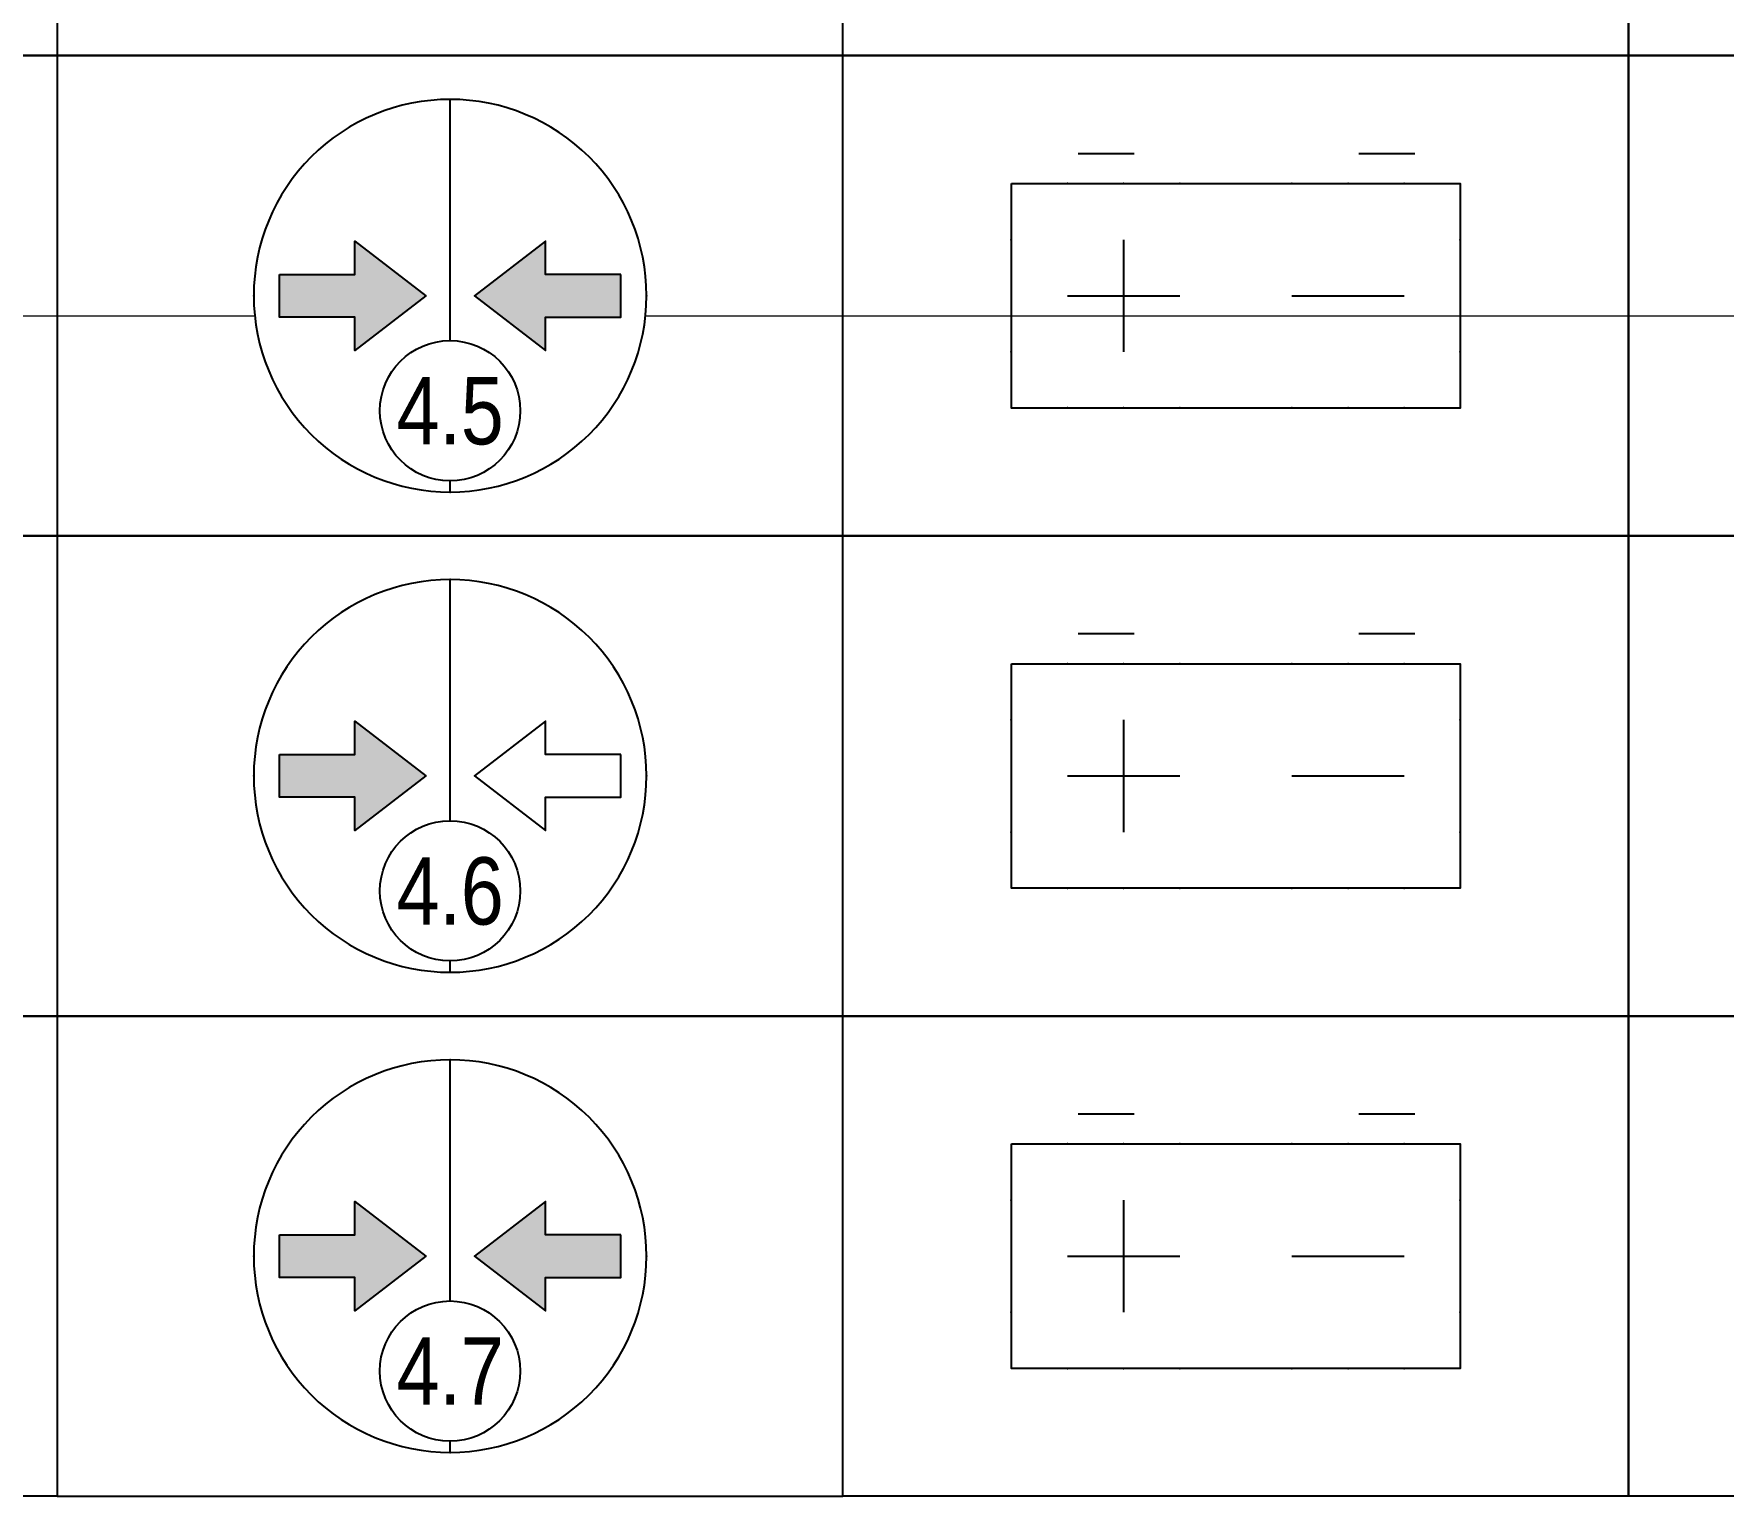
# Model space of a CAD drawing. Header units: millimetres. Extents: x -21000 to 351902, y -261781 to 19312.
# Drawn here: x 47958 to 50969, y -31304 to -28697 of the extents above; entities that cross this region are included whole.
import ezdxf
from ezdxf.enums import TextEntityAlignment as Align

# ---------------------------------------------------------------- set-up
doc = ezdxf.new("R2010")
doc.units = ezdxf.units.MM
doc.header["$MEASUREMENT"] = 0
doc.set_wipeout_variables(frame=1)
for name, color, linetype in [('_АТ-Имя', 7, 'Continuous'), ('_АТ-Спецификация', 7, 'Continuous'), ('_БЛ-Маска', 250, 'Continuous'), ('_БЛ-Рамки', 7, 'Continuous'), ('_КД', 84, 'Continuous'), ('_ЭП-Устройства', 14, 'Continuous')]:
    doc.layers.add(name, color=color, linetype=linetype)
for name, color, linetype, plot in [('_АТ-КД-Тип ТД', 250, 'Continuous', False), ('_АТ-Примечания', 250, 'Continuous', False), ('NOPRINT', 50, 'Continuous', False)]:
    doc.layers.add(name, color=color, linetype=linetype, plot=plot)
doc.styles.add('Arial_Narrow_shtamp', font='ARIALN.TTF')
doc.styles.add('AT-Шрифт', font='ARIALN.TTF', dxfattribs={"height": 250})

# ---------------------------------------------------------------- blocks, each defined once
blk = doc.blocks.new('РИП')
for p, q in [((1.191, 4.537), (2.191, 4.537)), ((6.191, 4.537), (7.191, 4.537))]:
    blk.add_line(p, q)
at = {"layer": '_АТ-Имя', "ltscale": 100, "style": 'AT-Шрифт'}
blk.add_attdef('NUMBER', text='', height=2, dxfattribs=at).set_placement((0, 4.537), align=Align.BOTTOM_LEFT)
at = {"layer": '_АТ-Примечания', "ltscale": 100, "style": 'AT-Шрифт', "flags": 1}
for tag, p in [('COMMENT2', (0, -0.422)), ('COMMENT3', (0, -0.883))]:
    blk.add_attdef(tag, p, '', height=0.25, dxfattribs=at)
blk.add_wipeout([(0, 3.999), (8, 3.999), (7.999, -0.002), (0, 0)]).dxf.layer = '_БЛ-Маска'
at = {"color": 0, "linetype": 'ByBlock', "lineweight": -2}
for p, q in [((2.001, 2.999), (2.001, 0.999)), ((1.001, 1.999), (3.001, 1.999)), ((5.001, 1.999), (7.001, 1.999))]:
    blk.add_line(p, q, dxfattribs=at)
blk.add_lwpolyline([(0.001, 3.999), (8, 3.999), (8, -0.002), (0.001, -0.002)], close=True)
at = {"color": 0, "linetype": 'ByBlock', "lineweight": -2, "ltscale": 100}
for p in [(1, 3.999), (2, 3.999), (3, 3.999), (5, 3.999), (6, 3.999), (7, 3.999), (0, 2.999), (8, 2.999), (0, 0.999), (8, 0.999), (1, -0.001), (2, -0.001), (3, -0.001), (5, -0.001), (6, -0.001), (7, -0.001)]:
    blk.add_point(p, dxfattribs=at)
at = {"layer": '_АТ-Примечания', "ltscale": 100, "style": 'AT-Шрифт', "flags": 1}
for tag, p in [('ABBREVIATION', (0, 0.499)), ('COMMENT1', (0, 0.038))]:
    blk.add_attdef(tag, p, '', height=0.25, dxfattribs=at)
at = {"layer": '_АТ-Спецификация', "ltscale": 100, "style": 'AT-Шрифт', "flags": 1}
for tag, p in [('NUM', (0, 3.999)), ('DESCRIPTION', (0, 3.499)), ('NAME', (0, 2.999)), ('CODE', (0, 2.499)), ('MADEBY', (0, 1.999)), ('POSITION', (0, 1.499)), ('POSITION2', (0, 0.999))]:
    blk.add_attdef(tag, p, '', height=0.25, dxfattribs=at)
blk = doc.blocks.new('ТД4.6')
blk.add_wipeout([(3.5, 0), (3.498, -0.109), (3.493, -0.219), (3.484, -0.329), (3.472, -0.438), (3.457, -0.547), (3.438, -0.655), (3.416, -0.763), (3.39, -0.87), (3.361, -0.976), (3.329, -1.081), (3.293, -1.185), (3.254, -1.288), (3.212, -1.39), (3.167, -1.49), (3.119, -1.589), (3.067, -1.686), (3.013, -1.781), (2.955, -1.875), (2.895, -1.967), (2.832, -2.057), (2.766, -2.145), (2.697, -2.231), (2.625, -2.314), (2.551, -2.395), (2.475, -2.474), (2.396, -2.551), (2.315, -2.625), (2.231, -2.696), (2.145, -2.765), (2.057, -2.831), (1.967, -2.894), (1.875, -2.955), (1.782, -3.012), (1.686, -3.067), (1.589, -3.118), (1.49, -3.166), (1.39, -3.212), (1.288, -3.254), (1.186, -3.293), (1.082, -3.328), (0.976, -3.361), (0.87, -3.39), (0.763, -3.415), (0.656, -3.438), (0.548, -3.456), (0.439, -3.472), (0.329, -3.484), (0.22, -3.493), (0.11, -3.498), (0, -3.5), (-0.11, -3.498), (-0.22, -3.493), (-0.329, -3.484), (-0.439, -3.472), (-0.548, -3.456), (-0.656, -3.438), (-0.764, -3.415), (-0.87, -3.39), (-0.976, -3.361), (-1.082, -3.328), (-1.186, -3.293), (-1.288, -3.254), (-1.39, -3.212), (-1.49, -3.166), (-1.589, -3.118), (-1.686, -3.067), (-1.782, -3.012), (-1.875, -2.955), (-1.967, -2.894), (-2.057, -2.831), (-2.145, -2.765), (-2.231, -2.696), (-2.315, -2.625), (-2.396, -2.551), (-2.475, -2.474), (-2.551, -2.395), (-2.625, -2.314), (-2.697, -2.231), (-2.766, -2.145), (-2.832, -2.057), (-2.895, -1.967), (-2.955, -1.875), (-3.013, -1.781), (-3.067, -1.686), (-3.119, -1.589), (-3.167, -1.49), (-3.212, -1.39), (-3.254, -1.288), (-3.293, -1.185), (-3.329, -1.081), (-3.361, -0.976), (-3.39, -0.87), (-3.416, -0.763), (-3.438, -0.655), (-3.457, -0.547), (-3.472, -0.438), (-3.484, -0.329), (-3.493, -0.219), (-3.498, -0.109), (-3.5, 0), (-3.498, 0.11), (-3.493, 0.22), (-3.484, 0.33), (-3.472, 0.439), (-3.457, 0.548), (-3.438, 0.656), (-3.416, 0.764), (-3.39, 0.871), (-3.361, 0.977), (-3.329, 1.082), (-3.293, 1.186), (-3.254, 1.289), (-3.212, 1.39), (-3.167, 1.491), (-3.119, 1.589), (-3.067, 1.687), (-3.013, 1.782), (-2.955, 1.876), (-2.895, 1.968), (-2.832, 2.058), (-2.766, 2.146), (-2.697, 2.231), (-2.625, 2.315), (-2.551, 2.396), (-2.475, 2.475), (-2.396, 2.552), (-2.315, 2.626), (-2.231, 2.697), (-2.145, 2.766), (-2.057, 2.832), (-1.967, 2.895), (-1.875, 2.956), (-1.782, 3.013), (-1.686, 3.068), (-1.589, 3.119), (-1.49, 3.167), (-1.39, 3.213), (-1.288, 3.255), (-1.186, 3.294), (-1.082, 3.329), (-0.976, 3.361), (-0.87, 3.39), (-0.764, 3.416), (-0.656, 3.438), (-0.548, 3.457), (-0.439, 3.473), (-0.329, 3.485), (-0.22, 3.494), (-0.11, 3.499), (0, 3.5), (0.11, 3.499), (0.22, 3.494), (0.329, 3.485), (0.439, 3.473), (0.548, 3.457), (0.656, 3.438), (0.763, 3.416), (0.87, 3.39), (0.976, 3.361), (1.082, 3.329), (1.186, 3.294), (1.288, 3.255), (1.39, 3.213), (1.49, 3.167), (1.589, 3.119), (1.686, 3.068), (1.782, 3.013), (1.875, 2.956), (1.967, 2.895), (2.057, 2.832), (2.145, 2.766), (2.231, 2.697), (2.315, 2.626), (2.396, 2.552), (2.475, 2.475), (2.551, 2.396), (2.625, 2.315), (2.697, 2.231), (2.766, 2.146), (2.832, 2.058), (2.895, 1.968), (2.955, 1.876), (3.013, 1.782), (3.067, 1.687), (3.119, 1.589), (3.167, 1.491), (3.212, 1.39), (3.254, 1.289), (3.293, 1.186), (3.329, 1.082), (3.361, 0.977), (3.39, 0.871), (3.416, 0.764), (3.438, 0.656), (3.457, 0.548), (3.472, 0.439), (3.484, 0.33), (3.493, 0.22), (3.498, 0.11)]).dxf.layer = '_БЛ-Маска'
at = {"ltscale": 100}
h = blk.add_hatch(color=84, dxfattribs=at)
h.dxf.hatch_style = 1
h.paths.add_polyline_path([(-1.7, 0.381), (-3.039, 0.381), (-3.039, -0.38), (-1.7, -0.38), (-1.7, -0.974), (-0.434, 0), (-1.7, 0.975)])
blk.add_lwpolyline([(3.5, 0, 0.414214), (0, 3.5, 0.414214), (-3.5, 0, 0.414214), (0, -3.5, 0.414214)], format="xyb", close=True, dxfattribs=at)
blk.add_lwpolyline([(0, -3.5), (0, 3.5)], dxfattribs=at)
blk.add_lwpolyline([(0, -3.5), (0, 3.5)], dxfattribs=at)
for points in [[(-3.039, 0.381), (-1.7, 0.381), (-1.7, 0.975), (-0.434, 0), (-1.7, -0.974), (-1.7, -0.38), (-3.039, -0.38)], [(3.039, 0.381), (1.7, 0.381), (1.7, 0.975), (0.434, 0), (1.7, -0.974), (1.7, -0.38), (3.039, -0.38)]]:
    blk.add_lwpolyline(points, close=True, dxfattribs=at)
at = {"color": 0, "linetype": 'ByBlock', "lineweight": -2, "ltscale": 100}
for p in [(0, 3.5), (-3.5, 0), (3.5, 0), (0, -3.5)]:
    blk.add_point(p, dxfattribs=at)
at = {"layer": '_АТ-Имя', "ltscale": 100, "style": 'AT-Шрифт'}
blk.add_attdef('ПОЗИЦИЯ', text='', height=2, dxfattribs=at).set_placement((0, 3.5), align=Align.BOTTOM_CENTER)
at = {"layer": '_АТ-Примечания', "ltscale": 100, "style": 'AT-Шрифт', "flags": 1}
for tag, p in [('НАИМЕНОВАНИЕ', (0, 3.499)), ('КОД', (0, 2.499)), ('РИП', (0, 1.999)), ('КД', (0, 1.499)), ('СЧ', (0, 0.999)), ('ДК_ЖЕЛ.ДВ.', (0, 0.499)), ('КВ', (0, -0.001)), ('АКВ', (0, -0.501)), ('ЗАМОК_ЖЕЛ.ДВ.', (0, -1.001)), ('ДОВОДЧИК_ЖЕЛ.ДВ.', (0, -1.501))]:
    blk.add_attdef(tag, p, '', height=0.25, dxfattribs=at)
blk.add_attdef('МАРКА', text='', height=0.25, dxfattribs=at).set_placement((0, 3.124), align=Align.MIDDLE_LEFT)
at = {"linetype": 'ByBlock'}
blk.add_wipeout([(1.249, -2.049), (1.247, -2.128), (1.24, -2.206), (1.227, -2.283), (1.21, -2.36), (1.188, -2.435), (1.162, -2.509), (1.13, -2.581), (1.095, -2.651), (1.055, -2.719), (1.011, -2.784), (0.963, -2.846), (0.911, -2.905), (0.855, -2.96), (0.796, -3.012), (0.734, -3.06), (0.669, -3.105), (0.602, -3.144), (0.532, -3.18), (0.46, -3.211), (0.386, -3.238), (0.31, -3.26), (0.234, -3.277), (0.156, -3.289), (0.078, -3.297), (-0.001, -3.299), (-0.079, -3.297), (-0.157, -3.289), (-0.235, -3.277), (-0.311, -3.26), (-0.387, -3.238), (-0.461, -3.211), (-0.533, -3.18), (-0.603, -3.144), (-0.67, -3.105), (-0.735, -3.06), (-0.797, -3.012), (-0.856, -2.96), (-0.912, -2.905), (-0.964, -2.846), (-1.012, -2.784), (-1.056, -2.719), (-1.096, -2.651), (-1.132, -2.581), (-1.163, -2.509), (-1.189, -2.435), (-1.211, -2.36), (-1.228, -2.283), (-1.241, -2.206), (-1.248, -2.128), (-1.251, -2.049), (-1.248, -1.971), (-1.241, -1.892), (-1.228, -1.815), (-1.211, -1.738), (-1.189, -1.663), (-1.163, -1.589), (-1.132, -1.517), (-1.096, -1.447), (-1.056, -1.379), (-1.012, -1.314), (-0.964, -1.252), (-0.912, -1.193), (-0.856, -1.138), (-0.797, -1.086), (-0.735, -1.038), (-0.67, -0.994), (-0.603, -0.954), (-0.533, -0.918), (-0.461, -0.887), (-0.387, -0.86), (-0.311, -0.838), (-0.235, -0.821), (-0.157, -0.809), (-0.079, -0.802), (-0.001, -0.799), (0.078, -0.802), (0.156, -0.809), (0.234, -0.821), (0.31, -0.838), (0.386, -0.86), (0.46, -0.887), (0.532, -0.918), (0.602, -0.954), (0.669, -0.994), (0.734, -1.038), (0.796, -1.086), (0.855, -1.138), (0.911, -1.193), (0.963, -1.252), (1.011, -1.314), (1.055, -1.379), (1.095, -1.447), (1.13, -1.517), (1.162, -1.589), (1.188, -1.663), (1.21, -1.738), (1.227, -1.815), (1.24, -1.892), (1.247, -1.971)], dxfattribs=at).dxf.layer = '_АТ-КД-Тип ТД'
at = {"layer": '_АТ-КД-Тип ТД', "color": 250, "linetype": 'ByBlock', "lineweight": -2}
blk.add_circle((-0.001, -2.049), 1.25, dxfattribs=at)
at = {"layer": '_АТ-КД-Тип ТД', "color": 7, "linetype": 'ByBlock', "lineweight": -2, "ltscale": 100, "style": 'AT-Шрифт'}
blk.add_attdef('ТИП', text='', height=1.2, dxfattribs=at).set_placement((0, -2.05), align=Align.MIDDLE_CENTER)
blk = doc.blocks.new('ТД4.7')
blk.add_wipeout([(3.5, 0), (3.498, -0.11), (3.493, -0.22), (3.484, -0.329), (3.472, -0.439), (3.457, -0.548), (3.438, -0.656), (3.416, -0.764), (3.39, -0.87), (3.361, -0.976), (3.329, -1.082), (3.293, -1.186), (3.254, -1.288), (3.212, -1.39), (3.167, -1.49), (3.119, -1.589), (3.067, -1.686), (3.013, -1.782), (2.955, -1.875), (2.895, -1.967), (2.832, -2.057), (2.766, -2.145), (2.697, -2.231), (2.625, -2.315), (2.551, -2.396), (2.475, -2.475), (2.396, -2.551), (2.315, -2.625), (2.231, -2.697), (2.145, -2.766), (2.057, -2.832), (1.967, -2.895), (1.875, -2.955), (1.782, -3.013), (1.686, -3.067), (1.589, -3.119), (1.49, -3.167), (1.39, -3.212), (1.288, -3.254), (1.186, -3.293), (1.082, -3.329), (0.976, -3.361), (0.87, -3.39), (0.763, -3.416), (0.656, -3.438), (0.548, -3.457), (0.439, -3.472), (0.329, -3.484), (0.22, -3.493), (0.11, -3.498), (0, -3.5), (-0.11, -3.498), (-0.22, -3.493), (-0.329, -3.484), (-0.439, -3.472), (-0.548, -3.457), (-0.656, -3.438), (-0.764, -3.416), (-0.87, -3.39), (-0.976, -3.361), (-1.082, -3.329), (-1.186, -3.293), (-1.288, -3.254), (-1.39, -3.212), (-1.49, -3.167), (-1.589, -3.119), (-1.686, -3.067), (-1.782, -3.013), (-1.875, -2.955), (-1.967, -2.895), (-2.057, -2.832), (-2.145, -2.766), (-2.231, -2.697), (-2.315, -2.625), (-2.396, -2.551), (-2.475, -2.475), (-2.551, -2.396), (-2.625, -2.315), (-2.697, -2.231), (-2.766, -2.145), (-2.832, -2.057), (-2.895, -1.967), (-2.955, -1.875), (-3.013, -1.782), (-3.067, -1.686), (-3.119, -1.589), (-3.167, -1.49), (-3.212, -1.39), (-3.254, -1.288), (-3.293, -1.186), (-3.329, -1.082), (-3.361, -0.976), (-3.39, -0.87), (-3.416, -0.764), (-3.438, -0.656), (-3.457, -0.548), (-3.472, -0.439), (-3.484, -0.329), (-3.493, -0.22), (-3.498, -0.11), (-3.5, 0), (-3.498, 0.11), (-3.493, 0.22), (-3.484, 0.329), (-3.472, 0.439), (-3.457, 0.548), (-3.438, 0.656), (-3.416, 0.764), (-3.39, 0.87), (-3.361, 0.976), (-3.329, 1.082), (-3.293, 1.186), (-3.254, 1.288), (-3.212, 1.39), (-3.167, 1.49), (-3.119, 1.589), (-3.067, 1.686), (-3.013, 1.782), (-2.955, 1.875), (-2.895, 1.967), (-2.832, 2.057), (-2.766, 2.145), (-2.697, 2.231), (-2.625, 2.315), (-2.551, 2.396), (-2.475, 2.475), (-2.396, 2.551), (-2.315, 2.625), (-2.231, 2.697), (-2.145, 2.766), (-2.057, 2.832), (-1.967, 2.895), (-1.875, 2.955), (-1.782, 3.013), (-1.686, 3.067), (-1.589, 3.119), (-1.49, 3.167), (-1.39, 3.212), (-1.288, 3.254), (-1.186, 3.293), (-1.082, 3.329), (-0.976, 3.361), (-0.87, 3.39), (-0.764, 3.416), (-0.656, 3.438), (-0.548, 3.457), (-0.439, 3.472), (-0.329, 3.484), (-0.22, 3.493), (-0.11, 3.498), (0, 3.5), (0.11, 3.498), (0.22, 3.493), (0.329, 3.484), (0.439, 3.472), (0.548, 3.457), (0.656, 3.438), (0.763, 3.416), (0.87, 3.39), (0.976, 3.361), (1.082, 3.329), (1.186, 3.293), (1.288, 3.254), (1.39, 3.212), (1.49, 3.167), (1.589, 3.119), (1.686, 3.067), (1.782, 3.013), (1.875, 2.955), (1.967, 2.895), (2.057, 2.832), (2.145, 2.766), (2.231, 2.697), (2.315, 2.625), (2.396, 2.551), (2.475, 2.475), (2.551, 2.396), (2.625, 2.315), (2.697, 2.231), (2.766, 2.145), (2.832, 2.057), (2.895, 1.967), (2.955, 1.875), (3.013, 1.782), (3.067, 1.686), (3.119, 1.589), (3.167, 1.49), (3.212, 1.39), (3.254, 1.288), (3.293, 1.186), (3.329, 1.082), (3.361, 0.976), (3.39, 0.87), (3.416, 0.764), (3.438, 0.656), (3.457, 0.548), (3.472, 0.439), (3.484, 0.329), (3.493, 0.22), (3.498, 0.11)]).dxf.layer = '_БЛ-Маска'
at = {"ltscale": 100}
h = blk.add_hatch(color=84, dxfattribs=at)
h.dxf.hatch_style = 1
h.paths.add_polyline_path([(-1.7, 0.381), (-3.039, 0.381), (-3.039, -0.381), (-1.7, -0.381), (-1.7, -0.975), (-0.434, 0), (-1.7, 0.975)])
h = blk.add_hatch(color=84, dxfattribs=at)
h.dxf.hatch_style = 1
h.paths.add_polyline_path([(1.7, 0.381), (3.039, 0.381), (3.039, -0.381), (1.7, -0.381), (1.7, -0.975), (0.434, 0), (1.7, 0.975)])
blk.add_lwpolyline([(3.5, 0, 0.414214), (0, 3.5, 0.414214), (-3.5, 0, 0.414214), (0, -3.5, 0.414214)], format="xyb", close=True, dxfattribs=at)
blk.add_lwpolyline([(0, -3.5), (0, 3.5)], dxfattribs=at)
blk.add_lwpolyline([(0, -3.5), (0, 3.5)], dxfattribs=at)
for points in [[(-3.039, 0.381), (-1.7, 0.381), (-1.7, 0.975), (-0.434, 0), (-1.7, -0.975), (-1.7, -0.381), (-3.039, -0.381)], [(3.039, 0.381), (1.7, 0.381), (1.7, 0.975), (0.434, 0), (1.7, -0.975), (1.7, -0.381), (3.039, -0.381)]]:
    blk.add_lwpolyline(points, close=True, dxfattribs=at)
at = {"color": 0, "linetype": 'ByBlock', "lineweight": -2, "ltscale": 100}
for p in [(0, 3.5), (-3.5, 0), (3.5, 0), (0, -3.5)]:
    blk.add_point(p, dxfattribs=at)
at = {"layer": '_АТ-Имя', "ltscale": 100, "style": 'AT-Шрифт'}
blk.add_attdef('ПОЗИЦИЯ', text='', height=2, dxfattribs=at).set_placement((0, 3.5), align=Align.BOTTOM_CENTER)
at = {"layer": '_АТ-Примечания', "ltscale": 100, "style": 'AT-Шрифт', "flags": 1}
for tag, p in [('НАИМЕНОВАНИЕ', (0, 3.5)), ('КОД', (0, 2.5)), ('РИП', (0, 2)), ('КД', (0, 1.5)), ('СЧ', (0, 1)), ('ДК_ЖЕЛ.ДВ.', (0, 0.5)), ('КВ', (0, 0)), ('АКВ', (0, -0.5)), ('ЗАМОК_ЖЕЛ.ДВ.', (0, -1)), ('ДОВОДЧИК_ЖЕЛ.ДВ.', (0, -1.5))]:
    blk.add_attdef(tag, p, '', height=0.25, dxfattribs=at)
blk.add_attdef('МАРКА', text='', height=0.25, dxfattribs=at).set_placement((0, 3.125), align=Align.MIDDLE_LEFT)
at = {"linetype": 'ByBlock'}
blk.add_wipeout([(1.248, -2.05), (1.246, -2.128), (1.238, -2.206), (1.226, -2.284), (1.209, -2.36), (1.187, -2.436), (1.161, -2.51), (1.129, -2.582), (1.094, -2.652), (1.054, -2.719), (1.01, -2.784), (0.961, -2.846), (0.91, -2.905), (0.854, -2.961), (0.795, -3.013), (0.733, -3.061), (0.668, -3.105), (0.601, -3.145), (0.531, -3.181), (0.458, -3.212), (0.385, -3.238), (0.309, -3.26), (0.233, -3.277), (0.155, -3.29), (0.077, -3.297), (-0.002, -3.3), (-0.08, -3.297), (-0.158, -3.29), (-0.236, -3.277), (-0.313, -3.26), (-0.388, -3.238), (-0.462, -3.212), (-0.534, -3.181), (-0.604, -3.145), (-0.671, -3.105), (-0.736, -3.061), (-0.798, -3.013), (-0.857, -2.961), (-0.913, -2.905), (-0.965, -2.846), (-1.013, -2.784), (-1.057, -2.719), (-1.097, -2.652), (-1.133, -2.582), (-1.164, -2.51), (-1.191, -2.436), (-1.212, -2.36), (-1.23, -2.284), (-1.242, -2.206), (-1.249, -2.128), (-1.252, -2.05), (-1.249, -1.971), (-1.242, -1.893), (-1.23, -1.815), (-1.212, -1.739), (-1.191, -1.663), (-1.164, -1.589), (-1.133, -1.517), (-1.097, -1.447), (-1.057, -1.38), (-1.013, -1.315), (-0.965, -1.253), (-0.913, -1.194), (-0.857, -1.138), (-0.798, -1.086), (-0.736, -1.038), (-0.671, -0.994), (-0.604, -0.954), (-0.534, -0.919), (-0.462, -0.887), (-0.388, -0.861), (-0.313, -0.839), (-0.236, -0.822), (-0.158, -0.809), (-0.08, -0.802), (-0.002, -0.8), (0.077, -0.802), (0.155, -0.809), (0.233, -0.822), (0.309, -0.839), (0.385, -0.861), (0.458, -0.887), (0.531, -0.919), (0.601, -0.954), (0.668, -0.994), (0.733, -1.038), (0.795, -1.086), (0.854, -1.138), (0.91, -1.194), (0.961, -1.253), (1.01, -1.315), (1.054, -1.38), (1.094, -1.447), (1.129, -1.517), (1.161, -1.589), (1.187, -1.663), (1.209, -1.739), (1.226, -1.815), (1.238, -1.893), (1.246, -1.971)], dxfattribs=at).dxf.layer = '_АТ-КД-Тип ТД'
at = {"layer": '_АТ-КД-Тип ТД', "color": 250, "linetype": 'ByBlock', "lineweight": -2}
blk.add_circle((-0.002, -2.05), 1.25, dxfattribs=at)
at = {"layer": '_АТ-КД-Тип ТД', "color": 7, "linetype": 'ByBlock', "lineweight": -2, "ltscale": 100, "style": 'AT-Шрифт'}
blk.add_attdef('ТИП', text='', height=1.2, dxfattribs=at).set_placement((0, -2.05), align=Align.MIDDLE_CENTER)
blk = doc.blocks.new('*U2')
at = {"layer": 'NOPRINT', "lineweight": 0}
blk.add_lwpolyline([(20, 292), (205, 292), (205, 5), (20, 5)], close=True, dxfattribs=at)
at = {"layer": 'NOPRINT', "color": 1, "lineweight": 0, "style": 'Arial_Narrow_shtamp'}
blk.add_attdef('N_LISTA', text='', height=2, dxfattribs=at).set_placement((90.17, 7.418), align=Align.MIDDLE_LEFT)
blk = doc.blocks.new('ТД4.5')
blk.add_wipeout([(3.5, 0), (3.498, -0.11), (3.493, -0.22), (3.484, -0.329), (3.472, -0.439), (3.457, -0.548), (3.438, -0.656), (3.416, -0.764), (3.39, -0.87), (3.361, -0.976), (3.329, -1.082), (3.293, -1.186), (3.254, -1.288), (3.212, -1.39), (3.167, -1.49), (3.119, -1.589), (3.067, -1.686), (3.013, -1.782), (2.955, -1.875), (2.895, -1.967), (2.832, -2.057), (2.766, -2.145), (2.697, -2.231), (2.625, -2.315), (2.551, -2.396), (2.475, -2.475), (2.396, -2.551), (2.315, -2.625), (2.231, -2.697), (2.145, -2.766), (2.057, -2.832), (1.967, -2.895), (1.875, -2.955), (1.782, -3.013), (1.686, -3.067), (1.589, -3.119), (1.49, -3.167), (1.39, -3.212), (1.288, -3.254), (1.186, -3.293), (1.082, -3.329), (0.976, -3.361), (0.87, -3.39), (0.763, -3.416), (0.656, -3.438), (0.548, -3.457), (0.439, -3.472), (0.329, -3.484), (0.22, -3.493), (0.11, -3.498), (0, -3.5), (-0.11, -3.498), (-0.22, -3.493), (-0.329, -3.484), (-0.439, -3.472), (-0.548, -3.457), (-0.656, -3.438), (-0.764, -3.416), (-0.87, -3.39), (-0.976, -3.361), (-1.082, -3.329), (-1.186, -3.293), (-1.288, -3.254), (-1.39, -3.212), (-1.49, -3.167), (-1.589, -3.119), (-1.686, -3.067), (-1.782, -3.013), (-1.875, -2.955), (-1.967, -2.895), (-2.057, -2.832), (-2.145, -2.766), (-2.231, -2.697), (-2.315, -2.625), (-2.396, -2.551), (-2.475, -2.475), (-2.551, -2.396), (-2.625, -2.315), (-2.697, -2.231), (-2.766, -2.145), (-2.832, -2.057), (-2.895, -1.967), (-2.955, -1.875), (-3.013, -1.782), (-3.067, -1.686), (-3.119, -1.589), (-3.167, -1.49), (-3.212, -1.39), (-3.254, -1.288), (-3.293, -1.186), (-3.329, -1.082), (-3.361, -0.976), (-3.39, -0.87), (-3.416, -0.764), (-3.438, -0.656), (-3.457, -0.548), (-3.472, -0.439), (-3.484, -0.329), (-3.493, -0.22), (-3.498, -0.11), (-3.5, 0), (-3.498, 0.11), (-3.493, 0.22), (-3.484, 0.329), (-3.472, 0.439), (-3.457, 0.548), (-3.438, 0.656), (-3.416, 0.764), (-3.39, 0.87), (-3.361, 0.976), (-3.329, 1.082), (-3.293, 1.186), (-3.254, 1.288), (-3.212, 1.39), (-3.167, 1.49), (-3.119, 1.589), (-3.067, 1.686), (-3.013, 1.782), (-2.955, 1.875), (-2.895, 1.967), (-2.832, 2.057), (-2.766, 2.145), (-2.697, 2.231), (-2.625, 2.315), (-2.551, 2.396), (-2.475, 2.475), (-2.396, 2.551), (-2.315, 2.625), (-2.231, 2.697), (-2.145, 2.766), (-2.057, 2.832), (-1.967, 2.895), (-1.875, 2.955), (-1.782, 3.013), (-1.686, 3.067), (-1.589, 3.119), (-1.49, 3.167), (-1.39, 3.212), (-1.288, 3.254), (-1.186, 3.293), (-1.082, 3.329), (-0.976, 3.361), (-0.87, 3.39), (-0.764, 3.416), (-0.656, 3.438), (-0.548, 3.457), (-0.439, 3.472), (-0.329, 3.484), (-0.22, 3.493), (-0.11, 3.498), (0, 3.5), (0.11, 3.498), (0.22, 3.493), (0.329, 3.484), (0.439, 3.472), (0.548, 3.457), (0.656, 3.438), (0.763, 3.416), (0.87, 3.39), (0.976, 3.361), (1.082, 3.329), (1.186, 3.293), (1.288, 3.254), (1.39, 3.212), (1.49, 3.167), (1.589, 3.119), (1.686, 3.067), (1.782, 3.013), (1.875, 2.955), (1.967, 2.895), (2.057, 2.832), (2.145, 2.766), (2.231, 2.697), (2.315, 2.625), (2.396, 2.551), (2.475, 2.475), (2.551, 2.396), (2.625, 2.315), (2.697, 2.231), (2.766, 2.145), (2.832, 2.057), (2.895, 1.967), (2.955, 1.875), (3.013, 1.782), (3.067, 1.686), (3.119, 1.589), (3.167, 1.49), (3.212, 1.39), (3.254, 1.288), (3.293, 1.186), (3.329, 1.082), (3.361, 0.976), (3.39, 0.87), (3.416, 0.764), (3.438, 0.656), (3.457, 0.548), (3.472, 0.439), (3.484, 0.329), (3.493, 0.22), (3.498, 0.11)]).dxf.layer = '_БЛ-Маска'
at = {"ltscale": 100}
h = blk.add_hatch(color=84, dxfattribs=at)
h.dxf.hatch_style = 1
h.paths.add_polyline_path([(-1.7, 0.381), (-3.039, 0.381), (-3.039, -0.381), (-1.7, -0.381), (-1.7, -0.975), (-0.434, 0), (-1.7, 0.975)])
h = blk.add_hatch(color=84, dxfattribs=at)
h.dxf.hatch_style = 1
h.paths.add_polyline_path([(1.7, 0.381), (3.039, 0.381), (3.039, -0.381), (1.7, -0.381), (1.7, -0.975), (0.434, 0), (1.7, 0.975)])
blk.add_lwpolyline([(3.5, 0, 0.414214), (0, 3.5, 0.414214), (-3.5, 0, 0.414214), (0, -3.5, 0.414214)], format="xyb", close=True, dxfattribs=at)
blk.add_lwpolyline([(0, -3.5), (0, 3.5)], dxfattribs=at)
blk.add_lwpolyline([(0, -3.5), (0, 3.5)], dxfattribs=at)
for points in [[(-3.039, 0.381), (-1.7, 0.381), (-1.7, 0.975), (-0.434, 0), (-1.7, -0.975), (-1.7, -0.381), (-3.039, -0.381)], [(3.039, 0.381), (1.7, 0.381), (1.7, 0.975), (0.434, 0), (1.7, -0.975), (1.7, -0.381), (3.039, -0.381)]]:
    blk.add_lwpolyline(points, close=True, dxfattribs=at)
at = {"color": 0, "linetype": 'ByBlock', "lineweight": -2, "ltscale": 100}
for p in [(0, 3.5), (-3.5, 0), (3.5, 0), (0, -3.5)]:
    blk.add_point(p, dxfattribs=at)
at = {"layer": '_АТ-Имя', "ltscale": 100, "style": 'AT-Шрифт'}
blk.add_attdef('ПОЗИЦИЯ', text='', height=2, dxfattribs=at).set_placement((0, 3.5), align=Align.BOTTOM_CENTER)
at = {"layer": '_АТ-Примечания', "ltscale": 100, "style": 'AT-Шрифт', "flags": 1}
for tag, p in [('НАИМЕНОВАНИЕ', (0, 3.5)), ('КОД', (0, 2.5)), ('РИП', (0, 2)), ('КД', (0, 1.5)), ('СЧ', (0, 1)), ('ДК_ЖЕЛ.ДВ.', (0, 0.5)), ('КВ', (0, 0)), ('АКВ', (0, -0.5)), ('ЗАМОК_ЖЕЛ.ДВ.', (0, -1)), ('ДОВОДЧИК_ЖЕЛ.ДВ.', (0, -1.5))]:
    blk.add_attdef(tag, p, '', height=0.25, dxfattribs=at)
blk.add_attdef('МАРКА', text='', height=0.25, dxfattribs=at).set_placement((0.294, 3.125), align=Align.MIDDLE_CENTER)
at = {"linetype": 'ByBlock'}
blk.add_wipeout([(1.249, -2.05), (1.247, -2.128), (1.24, -2.206), (1.227, -2.284), (1.21, -2.36), (1.188, -2.436), (1.162, -2.51), (1.13, -2.582), (1.095, -2.652), (1.055, -2.719), (1.011, -2.784), (0.963, -2.846), (0.911, -2.905), (0.855, -2.961), (0.796, -3.013), (0.734, -3.061), (0.669, -3.105), (0.602, -3.145), (0.532, -3.181), (0.46, -3.212), (0.386, -3.238), (0.31, -3.26), (0.234, -3.277), (0.156, -3.29), (0.078, -3.297), (-0.001, -3.3), (-0.079, -3.297), (-0.157, -3.29), (-0.235, -3.277), (-0.311, -3.26), (-0.387, -3.238), (-0.461, -3.212), (-0.533, -3.181), (-0.603, -3.145), (-0.67, -3.105), (-0.735, -3.061), (-0.797, -3.013), (-0.856, -2.961), (-0.912, -2.905), (-0.964, -2.846), (-1.012, -2.784), (-1.056, -2.719), (-1.096, -2.652), (-1.132, -2.582), (-1.163, -2.51), (-1.189, -2.436), (-1.211, -2.36), (-1.228, -2.284), (-1.241, -2.206), (-1.248, -2.128), (-1.251, -2.05), (-1.248, -1.971), (-1.241, -1.893), (-1.228, -1.815), (-1.211, -1.739), (-1.189, -1.663), (-1.163, -1.589), (-1.132, -1.517), (-1.096, -1.447), (-1.056, -1.38), (-1.012, -1.315), (-0.964, -1.253), (-0.912, -1.194), (-0.856, -1.138), (-0.797, -1.086), (-0.735, -1.038), (-0.67, -0.994), (-0.603, -0.954), (-0.533, -0.919), (-0.461, -0.887), (-0.387, -0.861), (-0.311, -0.839), (-0.235, -0.822), (-0.157, -0.809), (-0.079, -0.802), (-0.001, -0.8), (0.078, -0.802), (0.156, -0.809), (0.234, -0.822), (0.31, -0.839), (0.386, -0.861), (0.46, -0.887), (0.532, -0.919), (0.602, -0.954), (0.669, -0.994), (0.734, -1.038), (0.796, -1.086), (0.855, -1.138), (0.911, -1.194), (0.963, -1.253), (1.011, -1.315), (1.055, -1.38), (1.095, -1.447), (1.13, -1.517), (1.162, -1.589), (1.188, -1.663), (1.21, -1.739), (1.227, -1.815), (1.24, -1.893), (1.247, -1.971)], dxfattribs=at).dxf.layer = '_АТ-КД-Тип ТД'
at = {"layer": '_АТ-КД-Тип ТД', "color": 250, "linetype": 'ByBlock', "lineweight": -2}
blk.add_circle((-0.001, -2.05), 1.25, dxfattribs=at)
at = {"layer": '_АТ-КД-Тип ТД', "color": 7, "linetype": 'ByBlock', "lineweight": -2, "ltscale": 100, "style": 'AT-Шрифт'}
blk.add_attdef('ТИП', text='', height=1.2, dxfattribs=at).set_placement((0, -2.05), align=Align.MIDDLE_CENTER)

msp = doc.modelspace()

# ---------------------------------------------------------------- linework, layer by layer
for points, elevation in [([(46881.1, -27879.7), (48000, -27879.7), (48000, -28735.7), (46881.1, -28735.7)], 1800), ([(49400, -27879.7), (48000, -27879.7), (48000, -28735.7), (49400, -28735.7)], 900), ([(49400, -27879.7), (50800, -27879.7), (50800, -28735.7), (49400, -28735.7)], 900), ([(46881.1, -28735.7), (48000, -28735.7), (48000, -29591.7), (46881.1, -29591.7)], 1800), ([(49400, -28735.7), (48000, -28735.7), (48000, -29591.7), (49400, -29591.7)], 900), ([(46881.1, -29591.7), (48000, -29591.7), (48000, -30447.7), (46881.1, -30447.7)], 1800), ([(46881.1, -30447.7), (48000, -30447.7), (48000, -31303.7), (46881.1, -31303.7)], 1800)]:
    msp.add_lwpolyline(points, close=True, dxfattribs=dict(elevation=elevation))
for points in [[(50800, -27879.7), (52200, -27879.7), (52200, -28735.7), (50800, -28735.7)], [(50800, -28735.7), (52200, -28735.7), (52200, -29591.7), (50800, -29591.7)], [(50800, -29591.7), (52200, -29591.7), (52200, -30447.7), (50800, -30447.7)], [(50800, -30447.7), (52200, -30447.7), (52200, -31303.7), (50800, -31303.7)]]:
    msp.add_lwpolyline(points, close=True)

# ---------------------------------------------------------------- block references
at = {"layer": '_КД'}
ref = msp.add_blockref('ТД4.6', (48700, -30019.7, 2700), dxfattribs=dict(at, xscale=100, yscale=100, zscale=0.1))
ref.add_attrib('ТИП', '4.6', dxfattribs={"layer": '_АТ-КД-Тип ТД', "color": 7, "linetype": 'ByBlock', "lineweight": -2, "ltscale": 100, "height": 120, "style": 'AT-Шрифт'}).set_placement((48700, -30224.7, 2700), align=Align.MIDDLE_CENTER)
ref = msp.add_blockref('ТД4.7', (48700, -30875.7, 2700), dxfattribs=dict(at, xscale=100, yscale=100, zscale=0.1))
ref.add_attrib('ТИП', '4.7', dxfattribs={"layer": '_АТ-КД-Тип ТД', "color": 7, "linetype": 'ByBlock', "lineweight": -2, "ltscale": 100, "height": 120, "style": 'AT-Шрифт'}).set_placement((48700, -31080.7, 2700), align=Align.MIDDLE_CENTER)
at = {"layer": '_ЭП-Устройства', "xscale": 100, "yscale": 100, "zscale": 0.1}
for p in [(49700, -29363.7, 900), (49700, -30219.7, 900), (49700, -31075.7, 900)]:
    msp.add_blockref('РИП', p, dxfattribs=at)

# ---------------------------------------------------------------- next in the draw order: linework, layer by layer
at = {"elevation": 900}
for points in [[(49400, -28735.7), (50800, -28735.7), (50800, -29591.7), (49400, -29591.7)], [(49400, -29591.7), (48000, -29591.7), (48000, -30447.7), (49400, -30447.7)], [(49400, -29591.7), (50800, -29591.7), (50800, -30447.7), (49400, -30447.7)], [(49400, -30447.7), (48000, -30447.7), (48000, -31303.7), (49400, -31303.7)], [(49400, -30447.7), (50800, -30447.7), (50800, -31303.7), (49400, -31303.7)]]:
    msp.add_lwpolyline(points, close=True, dxfattribs=at)

# ---------------------------------------------------------------- next in the draw order: block references
at = {"layer": '_БЛ-Рамки', "ltscale": 100, "xscale": 100, "yscale": 100, "zscale": 100}
msp.add_blockref('*U2', (42000, -29700), dxfattribs=at)

# ---------------------------------------------------------------- next in the draw order: block references
at = {"layer": '_КД'}
ref = msp.add_blockref('ТД4.5', (48700, -29163.7, 2700), dxfattribs=dict(at, xscale=100, yscale=100, zscale=0.1))
ref.add_attrib('ТИП', '4.5', dxfattribs={"layer": '_АТ-КД-Тип ТД', "color": 7, "linetype": 'ByBlock', "lineweight": -2, "ltscale": 100, "height": 120, "style": 'AT-Шрифт'}).set_placement((48700, -29368.7, 2700), align=Align.MIDDLE_CENTER)

doc.saveas('drawing.dxf')
